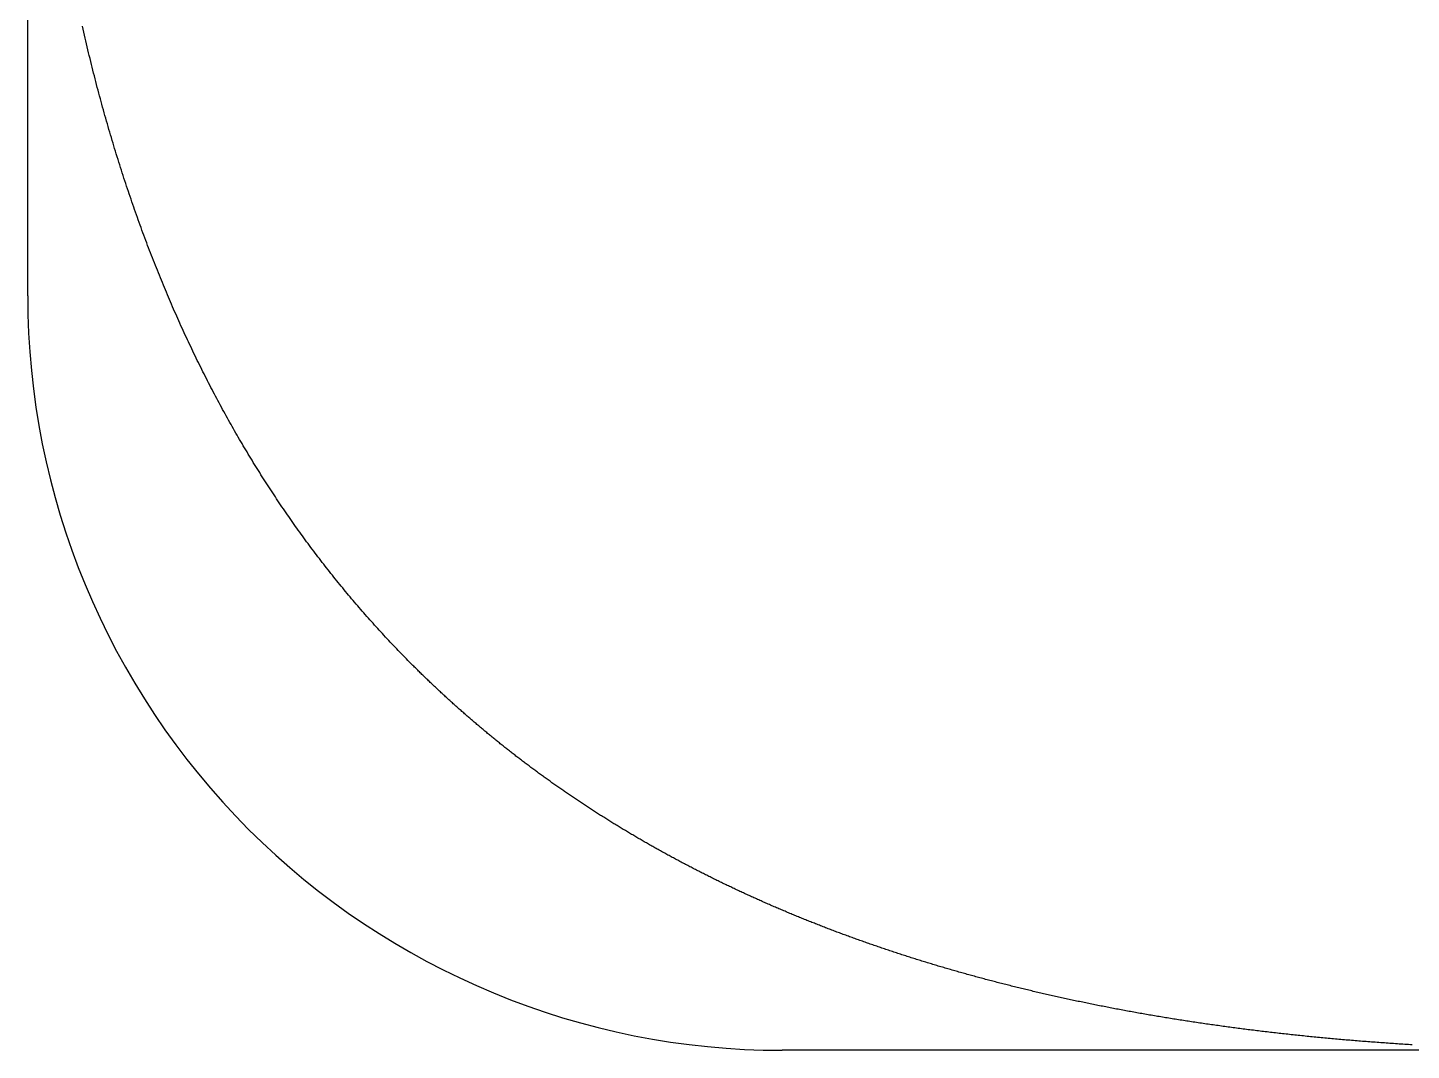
# Model space of a CAD drawing. Extents: x -14 to 315, y -179 to 16.
# Drawn here: x -14.25 to 7.76, y -178.5 to -162.24 of the extents above; entities that cross this region are included whole.
import ezdxf

# ---------------------------------------------------------------- set-up
doc = ezdxf.new("R2010")
doc.units = 0
doc.layers.add('BLACK', color=7, linetype='CONTINUOUS')

msp = doc.modelspace()

# ---------------------------------------------------------------- linework, layer by layer
at = {"layer": 'BLACK', "linetype": 'CONTINUOUS'}
for p, q in [((-14.25, -166.5), (-14.25, -125.5)), ((-13.368459, -162.258708), (-13.379166, -162.211416)), ((-13.357694, -162.3059), (-13.368459, -162.258708)), ((-13.346869, -162.352994), (-13.357694, -162.3059)), ((-13.335984, -162.399988), (-13.346869, -162.352994)), ((-13.325041, -162.446883), (-13.335984, -162.399988)), ((-13.314039, -162.493679), (-13.325041, -162.446883)), ((-13.302977, -162.540378), (-13.314039, -162.493679)), ((-13.291857, -162.586978), (-13.302977, -162.540378)), ((-13.280678, -162.63348), (-13.291857, -162.586978)), ((-13.269441, -162.679884), (-13.280678, -162.63348)), ((-13.258145, -162.726191), (-13.269441, -162.679884)), ((-13.24679, -162.772401), (-13.258145, -162.726191)), ((-13.235377, -162.818514), (-13.24679, -162.772401)), ((-13.223906, -162.864529), (-13.235377, -162.818514)), ((-13.212376, -162.910448), (-13.223906, -162.864529)), ((-13.200788, -162.956271), (-13.212376, -162.910448)), ((-13.189142, -163.001997), (-13.200788, -162.956271)), ((-13.177438, -163.047628), (-13.189142, -163.001997)), ((-13.165677, -163.093163), (-13.177438, -163.047628)), ((-13.153857, -163.138602), (-13.165677, -163.093163)), ((-13.14198, -163.183945), (-13.153857, -163.138602)), ((-13.130045, -163.229194), (-13.14198, -163.183945)), ((-13.118052, -163.274347), (-13.130045, -163.229194)), ((-13.106002, -163.319406), (-13.118052, -163.274347)), ((-13.093895, -163.364371), (-13.106002, -163.319406)), ((-13.08173, -163.409241), (-13.093895, -163.364371)), ((-13.069508, -163.454017), (-13.08173, -163.409241)), ((-13.057229, -163.498699), (-13.069508, -163.454017)), ((-13.044892, -163.543287), (-13.057229, -163.498699)), ((-13.032499, -163.587782), (-13.044892, -163.543287)), ((-13.020049, -163.632184), (-13.032499, -163.587782)), ((-13.007542, -163.676492), (-13.020049, -163.632184)), ((-12.994978, -163.720708), (-13.007542, -163.676492)), ((-12.982357, -163.764831), (-12.994978, -163.720708)), ((-12.969679, -163.808862), (-12.982357, -163.764831)), ((-12.956945, -163.8528), (-12.969679, -163.808862)), ((-12.944155, -163.896646), (-12.956945, -163.8528)), ((-12.931308, -163.940401), (-12.944155, -163.896646)), ((-12.918405, -163.984064), (-12.931308, -163.940401)), ((-12.905445, -164.027635), (-12.918405, -163.984064)), ((-12.892429, -164.071115), (-12.905445, -164.027635)), ((-12.879358, -164.114505), (-12.892429, -164.071115)), ((-12.86623, -164.157803), (-12.879358, -164.114505)), ((-12.853046, -164.201011), (-12.86623, -164.157803)), ((-12.839806, -164.244128), (-12.853046, -164.201011)), ((-12.82651, -164.287155), (-12.839806, -164.244128)), ((-12.813158, -164.330093), (-12.82651, -164.287155)), ((-12.799751, -164.37294), (-12.813158, -164.330093)), ((-12.786288, -164.415698), (-12.799751, -164.37294)), ((-12.772769, -164.458366), (-12.786288, -164.415698)), ((-12.759195, -164.500945), (-12.772769, -164.458366)), ((-12.745565, -164.543435), (-12.759195, -164.500945)), ((-12.73188, -164.585836), (-12.745565, -164.543435)), ((-12.71814, -164.628149), (-12.73188, -164.585836)), ((-12.704344, -164.670373), (-12.71814, -164.628149)), ((-12.690493, -164.712509), (-12.704344, -164.670373)), ((-12.676587, -164.754557), (-12.690493, -164.712509)), ((-12.662625, -164.796517), (-12.676587, -164.754557)), ((-12.648609, -164.838389), (-12.662625, -164.796517)), ((-12.634538, -164.880174), (-12.648609, -164.838389)), ((-12.620412, -164.921872), (-12.634538, -164.880174)), ((-12.606231, -164.963482), (-12.620412, -164.921872)), ((-12.591995, -165.005006), (-12.606231, -164.963482)), ((-12.577704, -165.046443), (-12.591995, -165.005006)), ((-12.563359, -165.087793), (-12.577704, -165.046443)), ((-12.548959, -165.129057), (-12.563359, -165.087793)), ((-12.534505, -165.170235), (-12.548959, -165.129057)), ((-12.519996, -165.211328), (-12.534505, -165.170235)), ((-12.505432, -165.252334), (-12.519996, -165.211328)), ((-12.490814, -165.293255), (-12.505432, -165.252334)), ((-12.476142, -165.33409), (-12.490814, -165.293255)), ((-12.461416, -165.374841), (-12.476142, -165.33409)), ((-12.446635, -165.415506), (-12.461416, -165.374841)), ((-12.4318, -165.456086), (-12.446635, -165.415506)), ((-12.416911, -165.496582), (-12.4318, -165.456086)), ((-12.401968, -165.536994), (-12.416911, -165.496582)), ((-12.38697, -165.577321), (-12.401968, -165.536994)), ((-12.371919, -165.617564), (-12.38697, -165.577321)), ((-12.356814, -165.657724), (-12.371919, -165.617564)), ((-12.341655, -165.697799), (-12.356814, -165.657724)), ((-12.326442, -165.737791), (-12.341655, -165.697799)), ((-12.311175, -165.7777), (-12.326442, -165.737791)), ((-12.295855, -165.817526), (-12.311175, -165.7777)), ((-12.28048, -165.857269), (-12.295855, -165.817526)), ((-12.265053, -165.896929), (-12.28048, -165.857269)), ((-12.249571, -165.936506), (-12.265053, -165.896929)), ((-12.234036, -165.976001), (-12.249571, -165.936506)), ((-12.218448, -166.015414), (-12.234036, -165.976001)), ((-12.202806, -166.054744), (-12.218448, -166.015414)), ((-12.18711, -166.093993), (-12.202806, -166.054744)), ((-12.171361, -166.13316), (-12.18711, -166.093993)), ((-12.155559, -166.172246), (-12.171361, -166.13316)), ((-12.139703, -166.21125), (-12.155559, -166.172246)), ((-12.123795, -166.250173), (-12.139703, -166.21125)), ((-12.107833, -166.289015), (-12.123795, -166.250173)), ((-12.091817, -166.327777), (-12.107833, -166.289015)), ((-12.075749, -166.366458), (-12.091817, -166.327777)), ((-12.059627, -166.405058), (-12.075749, -166.366458)), ((-12.043453, -166.443578), (-12.059627, -166.405058)), ((-12.027225, -166.482018), (-12.043453, -166.443578)), ((-12.010945, -166.520378), (-12.027225, -166.482018)), ((-11.994611, -166.558658), (-12.010945, -166.520378)), ((-11.978225, -166.596859), (-11.994611, -166.558658)), ((-11.961785, -166.63498), (-11.978225, -166.596859)), ((-11.945293, -166.673022), (-11.961785, -166.63498)), ((-11.928748, -166.710985), (-11.945293, -166.673022)), ((-11.91215, -166.748869), (-11.928748, -166.710985)), ((-11.895499, -166.786674), (-11.91215, -166.748869)), ((-11.878796, -166.824401), (-11.895499, -166.786674)), ((-11.86204, -166.86205), (-11.878796, -166.824401)), ((-11.845231, -166.89962), (-11.86204, -166.86205)), ((-11.828369, -166.937112), (-11.845231, -166.89962)), ((-11.811455, -166.974527), (-11.828369, -166.937112)), ((-11.794489, -167.011863), (-11.811455, -166.974527)), ((-11.77747, -167.049122), (-11.794489, -167.011863)), ((-11.760398, -167.086304), (-11.77747, -167.049122)), ((-11.743274, -167.123409), (-11.760398, -167.086304)), ((-11.726097, -167.160436), (-11.743274, -167.123409)), ((-11.708868, -167.197387), (-11.726097, -167.160436)), ((-11.691587, -167.234261), (-11.708868, -167.197387)), ((-11.674253, -167.271058), (-11.691587, -167.234261)), ((-11.656867, -167.307779), (-11.674253, -167.271058)), ((-11.639428, -167.344424), (-11.656867, -167.307779)), ((-11.621937, -167.380993), (-11.639428, -167.344424)), ((-11.604394, -167.417485), (-11.621937, -167.380993)), ((-11.586798, -167.453903), (-11.604394, -167.417485)), ((-11.569151, -167.490244), (-11.586798, -167.453903)), ((-11.551451, -167.52651), (-11.569151, -167.490244)), ((-11.533698, -167.562701), (-11.551451, -167.52651)), ((-11.515894, -167.598817), (-11.533698, -167.562701)), ((-11.498037, -167.634858), (-11.515894, -167.598817)), ((-11.480129, -167.670824), (-11.498037, -167.634858)), ((-11.462168, -167.706716), (-11.480129, -167.670824)), ((-11.444155, -167.742533), (-11.462168, -167.706716)), ((-11.42609, -167.778276), (-11.444155, -167.742533)), ((-11.407972, -167.813945), (-11.42609, -167.778276)), ((-11.389803, -167.84954), (-11.407972, -167.813945)), ((-11.371582, -167.885061), (-11.389803, -167.84954)), ((-11.353308, -167.920508), (-11.371582, -167.885061)), ((-11.334983, -167.955882), (-11.353308, -167.920508)), ((-11.316606, -167.991182), (-11.334983, -167.955882)), ((-11.298176, -168.026409), (-11.316606, -167.991182)), ((-11.279695, -168.061564), (-11.298176, -168.026409)), ((-11.261161, -168.096645), (-11.279695, -168.061564)), ((-11.242576, -168.131653), (-11.261161, -168.096645)), ((-11.223938, -168.16659), (-11.242576, -168.131653)), ((-11.205249, -168.201453), (-11.223938, -168.16659)), ((-11.186508, -168.236244), (-11.205249, -168.201453)), ((-11.167715, -168.270964), (-11.186508, -168.236244)), ((-11.148869, -168.305611), (-11.167715, -168.270964)), ((-11.129972, -168.340186), (-11.148869, -168.305611)), ((-11.111023, -168.37469), (-11.129972, -168.340186)), ((-11.092023, -168.409122), (-11.111023, -168.37469)), ((-11.07297, -168.443483), (-11.092023, -168.409122)), ((-11.053865, -168.477772), (-11.07297, -168.443483)), ((-11.034708, -168.511991), (-11.053865, -168.477772)), ((-11.0155, -168.546138), (-11.034708, -168.511991)), ((-10.996239, -168.580215), (-11.0155, -168.546138)), ((-10.976927, -168.614221), (-10.996239, -168.580215)), ((-10.957563, -168.648157), (-10.976927, -168.614221)), ((-10.938147, -168.682022), (-10.957563, -168.648157)), ((-10.918679, -168.715817), (-10.938147, -168.682022)), ((-10.899159, -168.749542), (-10.918679, -168.715817)), ((-10.879587, -168.783197), (-10.899159, -168.749542)), ((-10.859964, -168.816782), (-10.879587, -168.783197)), ((-10.840288, -168.850298), (-10.859964, -168.816782)), ((-10.820561, -168.883744), (-10.840288, -168.850298)), ((-10.800781, -168.917121), (-10.820561, -168.883744)), ((-10.78095, -168.950428), (-10.800781, -168.917121)), ((-10.761067, -168.983667), (-10.78095, -168.950428)), ((-10.741132, -169.016836), (-10.761067, -168.983667)), ((-10.721145, -169.049937), (-10.741132, -169.016836)), ((-10.701106, -169.082969), (-10.721145, -169.049937)), ((-10.681015, -169.115932), (-10.701106, -169.082969)), ((-10.660872, -169.148827), (-10.681015, -169.115932)), ((-10.640677, -169.181654), (-10.660872, -169.148827)), ((-10.620431, -169.214413), (-10.640677, -169.181654)), ((-10.600132, -169.247104), (-10.620431, -169.214413)), ((-10.579781, -169.279727), (-10.600132, -169.247104)), ((-10.559379, -169.312282), (-10.579781, -169.279727)), ((-10.538924, -169.34477), (-10.559379, -169.312282)), ((-10.518417, -169.37719), (-10.538924, -169.34477)), ((-10.497859, -169.409543), (-10.518417, -169.37719)), ((-10.477248, -169.441829), (-10.497859, -169.409543)), ((-10.456585, -169.474047), (-10.477248, -169.441829)), ((-10.43587, -169.506199), (-10.456585, -169.474047)), ((-10.415103, -169.538284), (-10.43587, -169.506199)), ((-10.394284, -169.570302), (-10.415103, -169.538284)), ((-10.373413, -169.602254), (-10.394284, -169.570302)), ((-10.35249, -169.63414), (-10.373413, -169.602254)), ((-10.331514, -169.665959), (-10.35249, -169.63414)), ((-10.310487, -169.697712), (-10.331514, -169.665959)), ((-10.289407, -169.729399), (-10.310487, -169.697712)), ((-10.268275, -169.76102), (-10.289407, -169.729399)), ((-10.247091, -169.792576), (-10.268275, -169.76102)), ((-10.225854, -169.824066), (-10.247091, -169.792576)), ((-10.204565, -169.85549), (-10.225854, -169.824066)), ((-10.183224, -169.886849), (-10.204565, -169.85549)), ((-10.161831, -169.918143), (-10.183224, -169.886849)), ((-10.140385, -169.949371), (-10.161831, -169.918143)), ((-10.118887, -169.980535), (-10.140385, -169.949371)), ((-10.097337, -170.011634), (-10.118887, -169.980535)), ((-10.075734, -170.042668), (-10.097337, -170.011634)), ((-10.054079, -170.073637), (-10.075734, -170.042668)), ((-10.032371, -170.104542), (-10.054079, -170.073637)), ((-10.010611, -170.135382), (-10.032371, -170.104542)), ((-9.988798, -170.166158), (-10.010611, -170.135382)), ((-9.966932, -170.19687), (-9.988798, -170.166158)), ((-9.945015, -170.227518), (-9.966932, -170.19687)), ((-9.923044, -170.258103), (-9.945015, -170.227518)), ((-9.901021, -170.288623), (-9.923044, -170.258103)), ((-9.878945, -170.31908), (-9.901021, -170.288623)), ((-9.856817, -170.349473), (-9.878945, -170.31908)), ((-9.834636, -170.379802), (-9.856817, -170.349473)), ((-9.812402, -170.410069), (-9.834636, -170.379802)), ((-9.790115, -170.440272), (-9.812402, -170.410069)), ((-9.767775, -170.470412), (-9.790115, -170.440272)), ((-9.745383, -170.500489), (-9.767775, -170.470412)), ((-9.722938, -170.530503), (-9.745383, -170.500489)), ((-9.700439, -170.560454), (-9.722938, -170.530503)), ((-9.677888, -170.590343), (-9.700439, -170.560454)), ((-9.655284, -170.620169), (-9.677888, -170.590343)), ((-9.632627, -170.649933), (-9.655284, -170.620169)), ((-9.609916, -170.679635), (-9.632627, -170.649933)), ((-9.587153, -170.709274), (-9.609916, -170.679635)), ((-9.564336, -170.738852), (-9.587153, -170.709274)), ((-9.541467, -170.768367), (-9.564336, -170.738852)), ((-9.518544, -170.79782), (-9.541467, -170.768367)), ((-9.495567, -170.827212), (-9.518544, -170.79782)), ((-9.472538, -170.856542), (-9.495567, -170.827212)), ((-9.449455, -170.88581), (-9.472538, -170.856542)), ((-9.426319, -170.915018), (-9.449455, -170.88581)), ((-9.403129, -170.944163), (-9.426319, -170.915018)), ((-9.379885, -170.973248), (-9.403129, -170.944163)), ((-9.356589, -171.002271), (-9.379885, -170.973248)), ((-9.333238, -171.031234), (-9.356589, -171.002271)), ((-9.309834, -171.060135), (-9.333238, -171.031234)), ((-9.286377, -171.088976), (-9.309834, -171.060135)), ((-9.262865, -171.117756), (-9.286377, -171.088976)), ((-9.2393, -171.146475), (-9.262865, -171.117756)), ((-9.215681, -171.175134), (-9.2393, -171.146475)), ((-9.192008, -171.203732), (-9.215681, -171.175134)), ((-9.168281, -171.232271), (-9.192008, -171.203732)), ((-9.144501, -171.260748), (-9.168281, -171.232271)), ((-9.120666, -171.289166), (-9.144501, -171.260748)), ((-9.096777, -171.317524), (-9.120666, -171.289166)), ((-9.072834, -171.345822), (-9.096777, -171.317524)), ((-9.048837, -171.37406), (-9.072834, -171.345822)), ((-9.024786, -171.402239), (-9.048837, -171.37406)), ((-9.00068, -171.430358), (-9.024786, -171.402239)), ((-8.976521, -171.458417), (-9.00068, -171.430358)), ((-8.952306, -171.486417), (-8.976521, -171.458417)), ((-8.928038, -171.514357), (-8.952306, -171.486417)), ((-8.903714, -171.542239), (-8.928038, -171.514357)), ((-8.879337, -171.570061), (-8.903714, -171.542239)), ((-8.854904, -171.597824), (-8.879337, -171.570061)), ((-8.830417, -171.625528), (-8.854904, -171.597824)), ((-8.805876, -171.653174), (-8.830417, -171.625528)), ((-8.781279, -171.68076), (-8.805876, -171.653174)), ((-8.756628, -171.708288), (-8.781279, -171.68076)), ((-8.731921, -171.735757), (-8.756628, -171.708288)), ((-8.70716, -171.763168), (-8.731921, -171.735757)), ((-8.682344, -171.790521), (-8.70716, -171.763168)), ((-8.657472, -171.817815), (-8.682344, -171.790521)), ((-8.632546, -171.845051), (-8.657472, -171.817815)), ((-8.607564, -171.872228), (-8.632546, -171.845051)), ((-8.582527, -171.899348), (-8.607564, -171.872228)), ((-8.557435, -171.92641), (-8.582527, -171.899348)), ((-8.532287, -171.953413), (-8.557435, -171.92641)), ((-8.507084, -171.980359), (-8.532287, -171.953413)), ((-8.481825, -172.007248), (-8.507084, -171.980359)), ((-8.45651, -172.034078), (-8.481825, -172.007248)), ((-8.43114, -172.060851), (-8.45651, -172.034078)), ((-8.405715, -172.087567), (-8.43114, -172.060851)), ((-8.380233, -172.114225), (-8.405715, -172.087567)), ((-8.354695, -172.140826), (-8.380233, -172.114225)), ((-8.329102, -172.16737), (-8.354695, -172.140826)), ((-8.303452, -172.193856), (-8.329102, -172.16737)), ((-8.277747, -172.220286), (-8.303452, -172.193856)), ((-8.251985, -172.246658), (-8.277747, -172.220286)), ((-8.226167, -172.272974), (-8.251985, -172.246658)), ((-8.200293, -172.299232), (-8.226167, -172.272974)), ((-8.174362, -172.325434), (-8.200293, -172.299232)), ((-8.148375, -172.35158), (-8.174362, -172.325434)), ((-8.122331, -172.377668), (-8.148375, -172.35158)), ((-8.109288, -172.390691), (-8.122331, -172.377668)), ((-8.096231, -172.4037), (-8.109288, -172.390691)), ((-8.083159, -172.416695), (-8.096231, -172.4037)), ((-8.070074, -172.429676), (-8.083159, -172.416695)), ((-8.056974, -172.442643), (-8.070074, -172.429676)), ((-8.04386, -172.455595), (-8.056974, -172.442643)), ((-8.030732, -172.468534), (-8.04386, -172.455595)), ((-8.017589, -172.481459), (-8.030732, -172.468534)), ((-8.004433, -172.494369), (-8.017589, -172.481459)), ((-7.991262, -172.507265), (-8.004433, -172.494369)), ((-7.978077, -172.520148), (-7.991262, -172.507265)), ((-7.964877, -172.533016), (-7.978077, -172.520148)), ((-7.951664, -172.54587), (-7.964877, -172.533016)), ((-7.938436, -172.558711), (-7.951664, -172.54587)), ((-7.925194, -172.571537), (-7.938436, -172.558711)), ((-7.911937, -172.584349), (-7.925194, -172.571537)), ((-7.898666, -172.597147), (-7.911937, -172.584349)), ((-7.885381, -172.609932), (-7.898666, -172.597147)), ((-7.872082, -172.622702), (-7.885381, -172.609932)), ((-7.858768, -172.635458), (-7.872082, -172.622702)), ((-7.84544, -172.648201), (-7.858768, -172.635458)), ((-7.832097, -172.660929), (-7.84544, -172.648201)), ((-7.81874, -172.673644), (-7.832097, -172.660929)), ((-7.805369, -172.686344), (-7.81874, -172.673644)), ((-7.791983, -172.699031), (-7.805369, -172.686344)), ((-7.778583, -172.711704), (-7.791983, -172.699031)), ((-7.765169, -172.724363), (-7.778583, -172.711704)), ((-7.75174, -172.737008), (-7.765169, -172.724363)), ((-7.738296, -172.749639), (-7.75174, -172.737008)), ((-7.724839, -172.762256), (-7.738296, -172.749639)), ((-7.711366, -172.77486), (-7.724839, -172.762256)), ((-7.69788, -172.787449), (-7.711366, -172.77486)), ((-7.684378, -172.800025), (-7.69788, -172.787449)), ((-7.670863, -172.812587), (-7.684378, -172.800025)), ((-7.657333, -172.825135), (-7.670863, -172.812587)), ((-7.643788, -172.837669), (-7.657333, -172.825135)), ((-7.630229, -172.850189), (-7.643788, -172.837669)), ((-7.616655, -172.862696), (-7.630229, -172.850189)), ((-7.603067, -172.875189), (-7.616655, -172.862696)), ((-7.589464, -172.887667), (-7.603067, -172.875189)), ((-7.575847, -172.900133), (-7.589464, -172.887667)), ((-7.562215, -172.912584), (-7.575847, -172.900133)), ((-7.548568, -172.925022), (-7.562215, -172.912584)), ((-7.534907, -172.937445), (-7.548568, -172.925022)), ((-7.521232, -172.949856), (-7.534907, -172.937445)), ((-7.507541, -172.962252), (-7.521232, -172.949856)), ((-7.493836, -172.974635), (-7.507541, -172.962252)), ((-7.480117, -172.987003), (-7.493836, -172.974635)), ((-7.466382, -172.999359), (-7.480117, -172.987003)), ((-7.452634, -173.0117), (-7.466382, -172.999359)), ((-7.43887, -173.024028), (-7.452634, -173.0117)), ((-7.425092, -173.036342), (-7.43887, -173.024028)), ((-7.411299, -173.048642), (-7.425092, -173.036342)), ((-7.397491, -173.060929), (-7.411299, -173.048642)), ((-7.383669, -173.073202), (-7.397491, -173.060929)), ((-7.369832, -173.085461), (-7.383669, -173.073202)), ((-7.35598, -173.097707), (-7.369832, -173.085461)), ((-7.342114, -173.109939), (-7.35598, -173.097707)), ((-7.328232, -173.122157), (-7.342114, -173.109939)), ((-7.314336, -173.134362), (-7.328232, -173.122157)), ((-7.300425, -173.146553), (-7.314336, -173.134362)), ((-7.286499, -173.15873), (-7.300425, -173.146553)), ((-7.272559, -173.170894), (-7.286499, -173.15873)), ((-7.258604, -173.183044), (-7.272559, -173.170894)), ((-7.244633, -173.195181), (-7.258604, -173.183044)), ((-7.230648, -173.207304), (-7.244633, -173.195181)), ((-7.216648, -173.219413), (-7.230648, -173.207304)), ((-7.202634, -173.231509), (-7.216648, -173.219413)), ((-7.188604, -173.243591), (-7.202634, -173.231509)), ((-7.17456, -173.25566), (-7.188604, -173.243591)), ((-7.1605, -173.267715), (-7.17456, -173.25566)), ((-7.146426, -173.279756), (-7.1605, -173.267715)), ((-7.132336, -173.291784), (-7.146426, -173.279756)), ((-7.118232, -173.303799), (-7.132336, -173.291784)), ((-7.104113, -173.3158), (-7.118232, -173.303799)), ((-7.089979, -173.327787), (-7.104113, -173.3158)), ((-7.07583, -173.339761), (-7.089979, -173.327787)), ((-7.061666, -173.351721), (-7.07583, -173.339761)), ((-7.047487, -173.363668), (-7.061666, -173.351721)), ((-7.033293, -173.375601), (-7.047487, -173.363668)), ((-7.019083, -173.387521), (-7.033293, -173.375601)), ((-7.004859, -173.399427), (-7.019083, -173.387521)), ((-6.99062, -173.41132), (-7.004859, -173.399427)), ((-6.976366, -173.423199), (-6.99062, -173.41132)), ((-6.962096, -173.435065), (-6.976366, -173.423199)), ((-6.947812, -173.446917), (-6.962096, -173.435065)), ((-6.933512, -173.458757), (-6.947812, -173.446917)), ((-6.919198, -173.470582), (-6.933512, -173.458757)), ((-6.904868, -173.482394), (-6.919198, -173.470582)), ((-6.890523, -173.494192), (-6.904868, -173.482394)), ((-6.876163, -173.505978), (-6.890523, -173.494192)), ((-6.861788, -173.517749), (-6.876163, -173.505978)), ((-6.847397, -173.529508), (-6.861788, -173.517749)), ((-6.832992, -173.541252), (-6.847397, -173.529508)), ((-6.81857, -173.552984), (-6.832992, -173.541252)), ((-6.804135, -173.564702), (-6.81857, -173.552984)), ((-6.789683, -173.576407), (-6.804135, -173.564702)), ((-6.775217, -173.588097), (-6.789683, -173.576407)), ((-6.760735, -173.599776), (-6.775217, -173.588097)), ((-6.746238, -173.61144), (-6.760735, -173.599776)), ((-6.731726, -173.623091), (-6.746238, -173.61144)), ((-6.717198, -173.634728), (-6.731726, -173.623091)), ((-6.702655, -173.646353), (-6.717198, -173.634728)), ((-6.688097, -173.657964), (-6.702655, -173.646353)), ((-6.673523, -173.669562), (-6.688097, -173.657964)), ((-6.658935, -173.681145), (-6.673523, -173.669562)), ((-6.64433, -173.692717), (-6.658935, -173.681145)), ((-6.629711, -173.704274), (-6.64433, -173.692717)), ((-6.615075, -173.715819), (-6.629711, -173.704274)), ((-6.600425, -173.727349), (-6.615075, -173.715819)), ((-6.585759, -173.738867), (-6.600425, -173.727349)), ((-6.571078, -173.750371), (-6.585759, -173.738867)), ((-6.556381, -173.761862), (-6.571078, -173.750371)), ((-6.541669, -173.773339), (-6.556381, -173.761862)), ((-6.526941, -173.784804), (-6.541669, -173.773339)), ((-6.512198, -173.796255), (-6.526941, -173.784804)), ((-6.497439, -173.807693), (-6.512198, -173.796255)), ((-6.482666, -173.819117), (-6.497439, -173.807693)), ((-6.467875, -173.830528), (-6.482666, -173.819117)), ((-6.453071, -173.841926), (-6.467875, -173.830528)), ((-6.43825, -173.853311), (-6.453071, -173.841926)), ((-6.423414, -173.864682), (-6.43825, -173.853311)), ((-6.408561, -173.87604), (-6.423414, -173.864682)), ((-6.393694, -173.887384), (-6.408561, -173.87604)), ((-6.378811, -173.898716), (-6.393694, -173.887384)), ((-6.363913, -173.910034), (-6.378811, -173.898716)), ((-6.348998, -173.92134), (-6.363913, -173.910034)), ((-6.334068, -173.932631), (-6.348998, -173.92134)), ((-6.319122, -173.94391), (-6.334068, -173.932631)), ((-6.304161, -173.955175), (-6.319122, -173.94391)), ((-6.289184, -173.966427), (-6.304161, -173.955175)), ((-6.274192, -173.977666), (-6.289184, -173.966427)), ((-6.259183, -173.988892), (-6.274192, -173.977666)), ((-6.244159, -174.000104), (-6.259183, -173.988892)), ((-6.229118, -174.011303), (-6.244159, -174.000104)), ((-6.214063, -174.022489), (-6.229118, -174.011303)), ((-6.198991, -174.033662), (-6.214063, -174.022489)), ((-6.183905, -174.044821), (-6.198991, -174.033662)), ((-6.168801, -174.055968), (-6.183905, -174.044821)), ((-6.153683, -174.067101), (-6.168801, -174.055968)), ((-6.138548, -174.078221), (-6.153683, -174.067101)), ((-6.123398, -174.089328), (-6.138548, -174.078221)), ((-6.108231, -174.100422), (-6.123398, -174.089328)), ((-6.093049, -174.111502), (-6.108231, -174.100422)), ((-6.07785, -174.12257), (-6.093049, -174.111502)), ((-6.062637, -174.133623), (-6.07785, -174.12257)), ((-6.047406, -174.144665), (-6.062637, -174.133623)), ((-6.032161, -174.155692), (-6.047406, -174.144665)), ((-6.016898, -174.166707), (-6.032161, -174.155692)), ((-6.001621, -174.177708), (-6.016898, -174.166707)), ((-5.986327, -174.188697), (-6.001621, -174.177708)), ((-5.971018, -174.199672), (-5.986327, -174.188697)), ((-5.955691, -174.210635), (-5.971018, -174.199672)), ((-5.94035, -174.221583), (-5.955691, -174.210635)), ((-5.924991, -174.232519), (-5.94035, -174.221583)), ((-5.909618, -174.243441), (-5.924991, -174.232519)), ((-5.894227, -174.254352), (-5.909618, -174.243441)), ((-5.878822, -174.265247), (-5.894227, -174.254352)), ((-5.863399, -174.276131), (-5.878822, -174.265247)), ((-5.847961, -174.287001), (-5.863399, -174.276131)), ((-5.832506, -174.297859), (-5.847961, -174.287001)), ((-5.817036, -174.308702), (-5.832506, -174.297859)), ((-5.801549, -174.319533), (-5.817036, -174.308702)), ((-5.786047, -174.330351), (-5.801549, -174.319533)), ((-5.770527, -174.341156), (-5.786047, -174.330351)), ((-5.754992, -174.351947), (-5.770527, -174.341156)), ((-5.73944, -174.362726), (-5.754992, -174.351947)), ((-5.723873, -174.373491), (-5.73944, -174.362726)), ((-5.708288, -174.384244), (-5.723873, -174.373491)), ((-5.692689, -174.394982), (-5.708288, -174.384244)), ((-5.677071, -174.405709), (-5.692689, -174.394982)), ((-5.661439, -174.416422), (-5.677071, -174.405709)), ((-5.645789, -174.427122), (-5.661439, -174.416422)), ((-5.630125, -174.437808), (-5.645789, -174.427122)), ((-5.614442, -174.448483), (-5.630125, -174.437808)), ((-5.598745, -174.459143), (-5.614442, -174.448483)), ((-5.583029, -174.469791), (-5.598745, -174.459143)), ((-5.567299, -174.480425), (-5.583029, -174.469791)), ((-5.551551, -174.491048), (-5.567299, -174.480425)), ((-5.535788, -174.501656), (-5.551551, -174.491048)), ((-5.520007, -174.512252), (-5.535788, -174.501656)), ((-5.504211, -174.522833), (-5.520007, -174.512252)), ((-5.488397, -174.533403), (-5.504211, -174.522833)), ((-5.472568, -174.543959), (-5.488397, -174.533403)), ((-5.456721, -174.554503), (-5.472568, -174.543959)), ((-5.440859, -174.565033), (-5.456721, -174.554503)), ((-5.424979, -174.575551), (-5.440859, -174.565033)), ((-5.409084, -174.586054), (-5.424979, -174.575551)), ((-5.393171, -174.596546), (-5.409084, -174.586054)), ((-5.377243, -174.607023), (-5.393171, -174.596546)), ((-5.361297, -174.617489), (-5.377243, -174.607023)), ((-5.345336, -174.62794), (-5.361297, -174.617489)), ((-5.329356, -174.63838), (-5.345336, -174.62794)), ((-5.313361, -174.648805), (-5.329356, -174.63838)), ((-5.297348, -174.659219), (-5.313361, -174.648805)), ((-5.281321, -174.669618), (-5.297348, -174.659219)), ((-5.265274, -174.680006), (-5.281321, -174.669618)), ((-5.249213, -174.690379), (-5.265274, -174.680006)), ((-5.233133, -174.700741), (-5.249213, -174.690379)), ((-5.217039, -174.711088), (-5.233133, -174.700741)), ((-5.200925, -174.721424), (-5.217039, -174.711088)), ((-5.184797, -174.731745), (-5.200925, -174.721424)), ((-5.16865, -174.742054), (-5.184797, -174.731745)), ((-5.152488, -174.75235), (-5.16865, -174.742054)), ((-5.136308, -174.762633), (-5.152488, -174.75235)), ((-5.120112, -174.772902), (-5.136308, -174.762633)), ((-5.103898, -174.78316), (-5.120112, -174.772902)), ((-5.087669, -174.793403), (-5.103898, -174.78316)), ((-5.071421, -174.803634), (-5.087669, -174.793403)), ((-5.055158, -174.813852), (-5.071421, -174.803634)), ((-5.038876, -174.824057), (-5.055158, -174.813852)), ((-5.022579, -174.834248), (-5.038876, -174.824057)), ((-5.006263, -174.844428), (-5.022579, -174.834248)), ((-4.989932, -174.854593), (-5.006263, -174.844428)), ((-4.973582, -174.864747), (-4.989932, -174.854593)), ((-4.957218, -174.874886), (-4.973582, -174.864747)), ((-4.940834, -174.885014), (-4.957218, -174.874886)), ((-4.924435, -174.895127), (-4.940834, -174.885014)), ((-4.908017, -174.905228), (-4.924435, -174.895127)), ((-4.891584, -174.915316), (-4.908017, -174.905228)), ((-4.875131, -174.925391), (-4.891584, -174.915316)), ((-4.858664, -174.935453), (-4.875131, -174.925391)), ((-4.842178, -174.945502), (-4.858664, -174.935453)), ((-4.825676, -174.955538), (-4.842178, -174.945502)), ((-4.809156, -174.965562), (-4.825676, -174.955538)), ((-4.79262, -174.975571), (-4.809156, -174.965562)), ((-4.776064, -174.985569), (-4.79262, -174.975571)), ((-4.759494, -174.995552), (-4.776064, -174.985569)), ((-4.742905, -175.005524), (-4.759494, -174.995552)), ((-4.7263, -175.015482), (-4.742905, -175.005524)), ((-4.709676, -175.025427), (-4.7263, -175.015482)), ((-4.693037, -175.035359), (-4.709676, -175.025427)), ((-4.676378, -175.045279), (-4.693037, -175.035359)), ((-4.659704, -175.055185), (-4.676378, -175.045279)), ((-4.64301, -175.065079), (-4.659704, -175.055185)), ((-4.626302, -175.074958), (-4.64301, -175.065079)), ((-4.609573, -175.084826), (-4.626302, -175.074958)), ((-4.59283, -175.09468), (-4.609573, -175.084826)), ((-4.576067, -175.104522), (-4.59283, -175.09468)), ((-4.559289, -175.11435), (-4.576067, -175.104522)), ((-4.542491, -175.124166), (-4.559289, -175.11435)), ((-4.525678, -175.133968), (-4.542491, -175.124166)), ((-4.508845, -175.143758), (-4.525678, -175.133968)), ((-4.491997, -175.153534), (-4.508845, -175.143758)), ((-4.475129, -175.163298), (-4.491997, -175.153534)), ((-4.458246, -175.173048), (-4.475129, -175.163298)), ((-4.441343, -175.182787), (-4.458246, -175.173048)), ((-4.424425, -175.192511), (-4.441343, -175.182787)), ((-4.407486, -175.202223), (-4.424425, -175.192511)), ((-4.390533, -175.211921), (-4.407486, -175.202223)), ((-4.37356, -175.221608), (-4.390533, -175.211921)), ((-4.356571, -175.23128), (-4.37356, -175.221608)), ((-4.339562, -175.24094), (-4.356571, -175.23128)), ((-4.322538, -175.250586), (-4.339562, -175.24094)), ((-4.305494, -175.260221), (-4.322538, -175.250586)), ((-4.288435, -175.269841), (-4.305494, -175.260221)), ((-4.271355, -175.27945), (-4.288435, -175.269841)), ((-4.25426, -175.289044), (-4.271355, -175.27945)), ((-4.237145, -175.298627), (-4.25426, -175.289044)), ((-4.220014, -175.308195), (-4.237145, -175.298627)), ((-4.202864, -175.317752), (-4.220014, -175.308195)), ((-4.185698, -175.327295), (-4.202864, -175.317752)), ((-4.168511, -175.336825), (-4.185698, -175.327295)), ((-4.151309, -175.346342), (-4.168511, -175.336825)), ((-4.134087, -175.355847), (-4.151309, -175.346342)), ((-4.11685, -175.365337), (-4.134087, -175.355847)), ((-4.099591, -175.374816), (-4.11685, -175.365337)), ((-4.082318, -175.384281), (-4.099591, -175.374816)), ((-4.065024, -175.393734), (-4.082318, -175.384281)), ((-4.047715, -175.403172), (-4.065024, -175.393734)), ((-4.030385, -175.412599), (-4.047715, -175.403172)), ((-4.013039, -175.422012), (-4.030385, -175.412599)), ((-3.995673, -175.431413), (-4.013039, -175.422012)), ((-3.978292, -175.4408), (-3.995673, -175.431413)), ((-3.96089, -175.450175), (-3.978292, -175.4408)), ((-3.943472, -175.459536), (-3.96089, -175.450175)), ((-3.926034, -175.468885), (-3.943472, -175.459536)), ((-3.90858, -175.478219), (-3.926034, -175.468885)), ((-3.891105, -175.487543), (-3.90858, -175.478219)), ((-3.873615, -175.496851), (-3.891105, -175.487543)), ((-3.856104, -175.506149), (-3.873615, -175.496851)), ((-3.838578, -175.515431), (-3.856104, -175.506149)), ((-3.82103, -175.524703), (-3.838578, -175.515431)), ((-3.803467, -175.533959), (-3.82103, -175.524703)), ((-3.785883, -175.543204), (-3.803467, -175.533959)), ((-3.768284, -175.552435), (-3.785883, -175.543204)), ((-3.750663, -175.561654), (-3.768284, -175.552435)), ((-3.733027, -175.570859), (-3.750663, -175.561654)), ((-3.71537, -175.580052), (-3.733027, -175.570859)), ((-3.697697, -175.589231), (-3.71537, -175.580052)), ((-3.680003, -175.598398), (-3.697697, -175.589231)), ((-3.662293, -175.607551), (-3.680003, -175.598398)), ((-3.644562, -175.616692), (-3.662293, -175.607551)), ((-3.626816, -175.625819), (-3.644562, -175.616692)), ((-3.609048, -175.634934), (-3.626816, -175.625819)), ((-3.591265, -175.644035), (-3.609048, -175.634934)), ((-3.57346, -175.653124), (-3.591265, -175.644035)), ((-3.55564, -175.662199), (-3.57346, -175.653124)), ((-3.537798, -175.671262), (-3.55564, -175.662199)), ((-3.519941, -175.68031), (-3.537798, -175.671262)), ((-3.502062, -175.689348), (-3.519941, -175.68031)), ((-3.484167, -175.69837), (-3.502062, -175.689348)), ((-3.466251, -175.707381), (-3.484167, -175.69837)), ((-3.44832, -175.716378), (-3.466251, -175.707381)), ((-3.430366, -175.725363), (-3.44832, -175.716378)), ((-3.412397, -175.734333), (-3.430366, -175.725363)), ((-3.394406, -175.743292), (-3.412397, -175.734333)), ((-3.3764, -175.752236), (-3.394406, -175.743292)), ((-3.358371, -175.761169), (-3.3764, -175.752236)), ((-3.340327, -175.770087), (-3.358371, -175.761169)), ((-3.322261, -175.778994), (-3.340327, -175.770087)), ((-3.30418, -175.787886), (-3.322261, -175.778994)), ((-3.286077, -175.796767), (-3.30418, -175.787886)), ((-3.267958, -175.805633), (-3.286077, -175.796767)), ((-3.249816, -175.814487), (-3.267958, -175.805633)), ((-3.23166, -175.823327), (-3.249816, -175.814487)), ((-3.213481, -175.832156), (-3.23166, -175.823327)), ((-3.195286, -175.84097), (-3.213481, -175.832156)), ((-3.177069, -175.849772), (-3.195286, -175.84097)), ((-3.158837, -175.85856), (-3.177069, -175.849772)), ((-3.140582, -175.867336), (-3.158837, -175.85856)), ((-3.122312, -175.876097), (-3.140582, -175.867336)), ((-3.104019, -175.884847), (-3.122312, -175.876097)), ((-3.08571, -175.893583), (-3.104019, -175.884847)), ((-3.067379, -175.902307), (-3.08571, -175.893583)), ((-3.049033, -175.911016), (-3.067379, -175.902307)), ((-3.030664, -175.919713), (-3.049033, -175.911016)), ((-3.012279, -175.928396), (-3.030664, -175.919713)), ((-2.993872, -175.937068), (-3.012279, -175.928396)), ((-2.975449, -175.945725), (-2.993872, -175.937068)), ((-2.957003, -175.95437), (-2.975449, -175.945725)), ((-2.938541, -175.963001), (-2.957003, -175.95437)), ((-2.920057, -175.97162), (-2.938541, -175.963001)), ((-2.901557, -175.980224), (-2.920057, -175.97162)), ((-2.883035, -175.988817), (-2.901557, -175.980224)), ((-2.864496, -175.997395), (-2.883035, -175.988817)), ((-2.845935, -176.005962), (-2.864496, -175.997395)), ((-2.827358, -176.014514), (-2.845935, -176.005962)), ((-2.808758, -176.023054), (-2.827358, -176.014514)), ((-2.790143, -176.03158), (-2.808758, -176.023054)), ((-2.771504, -176.040094), (-2.790143, -176.03158)), ((-2.752849, -176.048593), (-2.771504, -176.040094)), ((-2.734172, -176.057081), (-2.752849, -176.048593)), ((-2.715478, -176.065554), (-2.734172, -176.057081)), ((-2.696762, -176.074016), (-2.715478, -176.065554)), ((-2.67803, -176.082462), (-2.696762, -176.074016)), ((-2.659274, -176.090898), (-2.67803, -176.082462)), ((-2.640503, -176.099318), (-2.659274, -176.090898)), ((-2.621708, -176.107727), (-2.640503, -176.099318)), ((-2.602898, -176.116121), (-2.621708, -176.107727)), ((-2.584064, -176.124504), (-2.602898, -176.116121)), ((-2.565214, -176.132871), (-2.584064, -176.124504)), ((-2.546341, -176.141228), (-2.565214, -176.132871)), ((-2.527452, -176.149569), (-2.546341, -176.141228)), ((-2.50854, -176.157899), (-2.527452, -176.149569)), ((-2.489612, -176.166214), (-2.50854, -176.157899)), ((-2.47066, -176.174517), (-2.489612, -176.166214)), ((-2.451692, -176.182806), (-2.47066, -176.174517)), ((-2.4327, -176.191083), (-2.451692, -176.182806)), ((-2.413693, -176.199345), (-2.4327, -176.191083)), ((-2.394662, -176.207596), (-2.413693, -176.199345)), ((-2.375615, -176.215832), (-2.394662, -176.207596)), ((-2.356544, -176.224056), (-2.375615, -176.215832)), ((-2.337458, -176.232265), (-2.356544, -176.224056)), ((-2.318347, -176.240463), (-2.337458, -176.232265)), ((-2.299221, -176.248646), (-2.318347, -176.240463)), ((-2.28007, -176.256817), (-2.299221, -176.248646)), ((-2.260904, -176.264973), (-2.28007, -176.256817)), ((-2.241714, -176.273118), (-2.260904, -176.264973)), ((-2.222507, -176.281248), (-2.241714, -176.273118)), ((-2.203277, -176.289367), (-2.222507, -176.281248)), ((-2.184031, -176.29747), (-2.203277, -176.289367)), ((-2.16476, -176.305562), (-2.184031, -176.29747)), ((-2.145474, -176.313638), (-2.16476, -176.305562)), ((-2.126163, -176.321704), (-2.145474, -176.313638)), ((-2.106836, -176.329754), (-2.126163, -176.321704)), ((-2.087485, -176.337793), (-2.106836, -176.329754)), ((-2.068118, -176.345816), (-2.087485, -176.337793)), ((-2.048726, -176.353828), (-2.068118, -176.345816)), ((-2.029319, -176.361825), (-2.048726, -176.353828)), ((-2.009887, -176.369811), (-2.029319, -176.361825)), ((-1.990439, -176.377781), (-2.009887, -176.369811)), ((-1.970966, -176.38574), (-1.990439, -176.377781)), ((-1.951478, -176.393684), (-1.970966, -176.38574)), ((-1.931964, -176.401616), (-1.951478, -176.393684)), ((-1.912435, -176.409533), (-1.931964, -176.401616)), ((-1.892881, -176.417439), (-1.912435, -176.409533)), ((-1.873311, -176.42533), (-1.892881, -176.417439)), ((-1.853716, -176.433208), (-1.873311, -176.42533)), ((-1.834106, -176.441072), (-1.853716, -176.433208)), ((-1.81447, -176.448924), (-1.834106, -176.441072)), ((-1.794818, -176.456761), (-1.81447, -176.448924)), ((-1.775141, -176.464587), (-1.794818, -176.456761)), ((-1.755448, -176.472397), (-1.775141, -176.464587)), ((-1.73573, -176.480196), (-1.755448, -176.472397)), ((-1.715996, -176.487979), (-1.73573, -176.480196)), ((-1.696237, -176.495751), (-1.715996, -176.487979)), ((-1.676462, -176.503508), (-1.696237, -176.495751)), ((-1.656662, -176.511253), (-1.676462, -176.503508)), ((-1.636845, -176.518983), (-1.656662, -176.511253)), ((-1.617003, -176.526702), (-1.636845, -176.518983)), ((-1.597145, -176.534405), (-1.617003, -176.526702)), ((-1.577262, -176.542096), (-1.597145, -176.534405)), ((-1.557363, -176.549772), (-1.577262, -176.542096)), ((-1.537438, -176.557437), (-1.557363, -176.549772)), ((-1.517497, -176.565087), (-1.537438, -176.557437)), ((-1.49753, -176.572724), (-1.517497, -176.565087)), ((-1.477548, -176.580347), (-1.49753, -176.572724)), ((-1.457539, -176.587958), (-1.477548, -176.580347)), ((-1.437515, -176.595553), (-1.457539, -176.587958)), ((-1.417465, -176.603137), (-1.437515, -176.595553)), ((-1.397398, -176.610706), (-1.417465, -176.603137)), ((-1.377306, -176.618263), (-1.397398, -176.610706)), ((-1.357198, -176.625804), (-1.377306, -176.618263)), ((-1.337064, -176.633334), (-1.357198, -176.625804)), ((-1.316914, -176.640849), (-1.337064, -176.633334)), ((-1.296738, -176.648352), (-1.316914, -176.640849)), ((-1.276545, -176.655839), (-1.296738, -176.648352)), ((-1.256327, -176.663315), (-1.276545, -176.655839)), ((-1.236092, -176.670776), (-1.256327, -176.663315)), ((-1.215831, -176.678225), (-1.236092, -176.670776)), ((-1.195554, -176.685658), (-1.215831, -176.678225)), ((-1.175251, -176.69308), (-1.195554, -176.685658)), ((-1.154932, -176.700486), (-1.175251, -176.69308)), ((-1.134586, -176.707881), (-1.154932, -176.700486)), ((-1.114224, -176.71526), (-1.134586, -176.707881)), ((-1.093836, -176.722628), (-1.114224, -176.71526)), ((-1.073432, -176.72998), (-1.093836, -176.722628)), ((-1.053001, -176.73732), (-1.073432, -176.72998)), ((-1.032553, -176.744645), (-1.053001, -176.73732)), ((-1.01208, -176.751958), (-1.032553, -176.744645)), ((-0.99159, -176.759256), (-1.01208, -176.751958)), ((-0.971073, -176.766542), (-0.99159, -176.759256)), ((-0.95054, -176.773813), (-0.971073, -176.766542)), ((-0.929981, -176.781071), (-0.95054, -176.773813)), ((-0.909405, -176.788315), (-0.929981, -176.781071)), ((-0.888802, -176.795546), (-0.909405, -176.788315)), ((-0.868184, -176.802762), (-0.888802, -176.795546)), ((-0.847538, -176.809966), (-0.868184, -176.802762)), ((-0.826876, -176.817155), (-0.847538, -176.809966)), ((-0.806187, -176.824332), (-0.826876, -176.817155)), ((-0.785481, -176.831493), (-0.806187, -176.824332)), ((-0.764749, -176.838642), (-0.785481, -176.831493)), ((-0.744, -176.845776), (-0.764749, -176.838642)), ((-0.723225, -176.852898), (-0.744, -176.845776)), ((-0.702432, -176.860005), (-0.723225, -176.852898)), ((-0.681613, -176.867099), (-0.702432, -176.860005)), ((-0.660777, -176.874178), (-0.681613, -176.867099)), ((-0.639914, -176.881246), (-0.660777, -176.874178)), ((-0.619035, -176.888297), (-0.639914, -176.881246)), ((-0.598128, -176.895337), (-0.619035, -176.888297)), ((-0.577205, -176.902361), (-0.598128, -176.895337)), ((-0.556255, -176.909373), (-0.577205, -176.902361)), ((-0.535288, -176.91637), (-0.556255, -176.909373)), ((-0.514293, -176.923355), (-0.535288, -176.91637)), ((-0.493282, -176.930324), (-0.514293, -176.923355)), ((-0.472244, -176.937281), (-0.493282, -176.930324)), ((-0.451189, -176.944222), (-0.472244, -176.937281)), ((-0.430106, -176.951152), (-0.451189, -176.944222)), ((-0.409007, -176.958066), (-0.430106, -176.951152)), ((-0.38788, -176.964967), (-0.409007, -176.958066)), ((-0.366737, -176.971854), (-0.38788, -176.964967)), ((-0.345566, -176.978728), (-0.366737, -176.971854)), ((-0.324378, -176.985586), (-0.345566, -176.978728)), ((-0.303163, -176.992433), (-0.324378, -176.985586)), ((-0.281931, -176.999264), (-0.303163, -176.992433)), ((-0.26067, -177.006082), (-0.281931, -176.999264)), ((-0.239394, -177.012886), (-0.26067, -177.006082)), ((-0.218089, -177.019677), (-0.239394, -177.012886)), ((-0.196768, -177.026452), (-0.218089, -177.019677)), ((-0.175419, -177.033215), (-0.196768, -177.026452)), ((-0.154052, -177.039963), (-0.175419, -177.033215)), ((-0.132658, -177.046698), (-0.154052, -177.039963)), ((-0.111247, -177.053418), (-0.132658, -177.046698)), ((-0.089808, -177.060125), (-0.111247, -177.053418)), ((-0.068353, -177.066817), (-0.089808, -177.060125)), ((-0.046869, -177.073497), (-0.068353, -177.066817)), ((-0.025368, -177.080161), (-0.046869, -177.073497)), ((-0.003839, -177.086812), (-0.025368, -177.080161)), ((0.017707, -177.093448), (-0.003839, -177.086812)), ((0.039282, -177.100072), (0.017707, -177.093448)), ((0.060873, -177.10668), (0.039282, -177.100072)), ((0.082493, -177.113276), (0.060873, -177.10668)), ((0.104129, -177.119856), (0.082493, -177.113276)), ((0.125794, -177.126423), (0.104129, -177.119856)), ((0.147476, -177.132975), (0.125794, -177.126423)), ((0.169187, -177.139515), (0.147476, -177.132975)), ((0.190914, -177.146039), (0.169187, -177.139515)), ((0.212671, -177.152551), (0.190914, -177.146039)), ((0.234444, -177.159046), (0.212671, -177.152551)), ((0.256246, -177.16553), (0.234444, -177.159046)), ((0.278065, -177.171997), (0.256246, -177.16553)), ((0.299912, -177.178453), (0.278065, -177.171997)), ((0.321777, -177.184892), (0.299912, -177.178453)), ((0.343671, -177.191319), (0.321777, -177.184892)), ((0.365581, -177.19773), (0.343671, -177.191319)), ((0.387521, -177.204129), (0.365581, -177.19773)), ((0.409478, -177.210512), (0.387521, -177.204129)), ((0.431463, -177.216883), (0.409478, -177.210512)), ((0.453466, -177.223237), (0.431463, -177.216883)), ((0.475498, -177.22958), (0.453466, -177.223237)), ((0.497547, -177.235906), (0.475498, -177.22958)), ((0.519626, -177.24222), (0.497547, -177.235906)), ((0.541721, -177.248518), (0.519626, -177.24222)), ((0.563846, -177.254803), (0.541721, -177.248518)), ((0.585988, -177.261073), (0.563846, -177.254803)), ((0.608159, -177.26733), (0.585988, -177.261073)), ((0.630348, -177.273571), (0.608159, -177.26733)), ((0.652566, -177.2798), (0.630348, -177.273571)), ((0.674801, -177.286012), (0.652566, -177.2798)), ((0.697065, -177.292212), (0.674801, -177.286012)), ((0.719347, -177.298396), (0.697065, -177.292212)), ((0.741659, -177.304568), (0.719347, -177.298396)), ((0.763987, -177.310724), (0.741659, -177.304568)), ((0.786346, -177.316867), (0.763987, -177.310724)), ((0.808722, -177.322994), (0.786346, -177.316867)), ((0.831127, -177.329108), (0.808722, -177.322994)), ((0.85355, -177.335206), (0.831127, -177.329108)), ((0.876003, -177.341292), (0.85355, -177.335206)), ((0.898472, -177.347362), (0.876003, -177.341292)), ((0.920972, -177.353419), (0.898472, -177.347362)), ((0.94349, -177.35946), (0.920972, -177.353419)), ((0.966037, -177.365488), (0.94349, -177.35946)), ((0.988602, -177.3715), (0.966037, -177.365488)), ((1.011196, -177.3775), (0.988602, -177.3715)), ((1.033808, -177.383483), (1.011196, -177.3775)), ((1.056451, -177.389454), (1.033808, -177.383483)), ((1.079111, -177.395408), (1.056451, -177.389454)), ((1.101801, -177.40135), (1.079111, -177.395408)), ((1.124508, -177.407276), (1.101801, -177.40135)), ((1.147246, -177.413189), (1.124508, -177.407276)), ((1.170001, -177.419085), (1.147246, -177.413189)), ((1.192787, -177.424969), (1.170001, -177.419085)), ((1.21559, -177.430837), (1.192787, -177.424969)), ((1.238424, -177.436692), (1.21559, -177.430837)), ((1.261275, -177.442531), (1.238424, -177.436692)), ((1.284157, -177.448357), (1.261275, -177.442531)), ((1.307056, -177.454167), (1.284157, -177.448357)), ((1.329986, -177.459964), (1.307056, -177.454167)), ((1.352934, -177.465744), (1.329986, -177.459964)), ((1.375912, -177.471512), (1.352934, -177.465744)), ((1.398908, -177.477264), (1.375912, -177.471512)), ((1.421935, -177.483003), (1.398908, -177.477264)), ((1.444979, -177.488725), (1.421935, -177.483003)), ((1.468054, -177.494434), (1.444979, -177.488725)), ((1.491147, -177.500128), (1.468054, -177.494434)), ((1.514271, -177.505808), (1.491147, -177.500128)), ((1.537413, -177.511472), (1.514271, -177.505808)), ((1.560586, -177.517123), (1.537413, -177.511472)), ((1.583776, -177.522757), (1.560586, -177.517123)), ((1.606998, -177.528379), (1.583776, -177.522757)), ((1.630237, -177.533984), (1.606998, -177.528379)), ((1.653508, -177.539577), (1.630237, -177.533984)), ((1.676796, -177.545153), (1.653508, -177.539577)), ((1.700116, -177.550715), (1.676796, -177.545153)), ((1.723453, -177.556262), (1.700116, -177.550715)), ((1.746822, -177.561795), (1.723453, -177.556262)), ((1.770208, -177.567312), (1.746822, -177.561795)), ((1.793626, -177.572816), (1.770208, -177.567312)), ((1.817062, -177.578304), (1.793626, -177.572816)), ((1.84053, -177.583778), (1.817062, -177.578304)), ((1.864015, -177.589236), (1.84053, -177.583778)), ((1.887532, -177.594681), (1.864015, -177.589236)), ((1.911067, -177.600109), (1.887532, -177.594681)), ((1.934634, -177.605525), (1.911067, -177.600109)), ((1.958218, -177.610923), (1.934634, -177.605525)), ((1.981835, -177.616309), (1.958218, -177.610923)), ((2.005469, -177.621678), (1.981835, -177.616309)), ((2.029136, -177.627033), (2.005469, -177.621678)), ((2.05282, -177.632373), (2.029136, -177.627033)), ((2.076536, -177.637699), (2.05282, -177.632373)), ((2.10027, -177.643008), (2.076536, -177.637699)), ((2.124036, -177.648304), (2.10027, -177.643008)), ((2.147821, -177.653584), (2.124036, -177.648304)), ((2.171637, -177.65885), (2.147821, -177.653584)), ((2.195472, -177.6641), (2.171637, -177.65885)), ((2.219338, -177.669336), (2.195472, -177.6641)), ((2.243223, -177.674556), (2.219338, -177.669336)), ((2.26714, -177.679763), (2.243223, -177.674556)), ((2.291076, -177.684952), (2.26714, -177.679763)), ((2.315043, -177.690129), (2.291076, -177.684952)), ((2.339029, -177.695289), (2.315043, -177.690129)), ((2.363047, -177.700435), (2.339029, -177.695289)), ((2.387084, -177.705565), (2.363047, -177.700435)), ((2.411153, -177.710681), (2.387084, -177.705565)), ((2.43524, -177.715781), (2.411153, -177.710681)), ((2.45936, -177.720867), (2.43524, -177.715781)), ((2.483498, -177.725936), (2.45936, -177.720867)), ((2.507669, -177.730992), (2.483498, -177.725936)), ((2.531858, -177.736031), (2.507669, -177.730992)), ((2.55608, -177.741057), (2.531858, -177.736031)), ((2.58032, -177.746066), (2.55608, -177.741057)), ((2.604594, -177.751061), (2.58032, -177.746066)), ((2.628885, -177.75604), (2.604594, -177.751061)), ((2.653209, -177.761005), (2.628885, -177.75604)), ((2.677552, -177.765953), (2.653209, -177.761005)), ((2.701928, -177.770888), (2.677552, -177.765953)), ((2.726322, -177.775806), (2.701928, -177.770888)), ((2.75075, -177.78071), (2.726322, -177.775806)), ((2.775195, -177.785597), (2.75075, -177.78071)), ((2.799674, -177.790471), (2.775195, -177.785597)), ((2.824172, -177.795328), (2.799674, -177.790471)), ((2.848703, -177.800171), (2.824172, -177.795328)), ((2.873252, -177.804997), (2.848703, -177.800171)), ((2.897835, -177.80981), (2.873252, -177.804997)), ((2.922436, -177.814605), (2.897835, -177.80981)), ((2.947071, -177.819387), (2.922436, -177.814605)), ((2.971724, -177.824152), (2.947071, -177.819387)), ((2.996411, -177.828903), (2.971724, -177.824152)), ((3.021116, -177.833638), (2.996411, -177.828903)), ((3.045855, -177.838358), (3.021116, -177.833638)), ((3.070612, -177.843062), (3.045855, -177.838358)), ((3.095404, -177.847751), (3.070612, -177.843062)), ((3.120214, -177.852424), (3.095404, -177.847751)), ((3.145058, -177.857083), (3.120214, -177.852424)), ((3.16992, -177.861725), (3.145058, -177.857083)), ((3.194816, -177.866353), (3.16992, -177.861725)), ((3.219731, -177.870963), (3.194816, -177.866353)), ((3.244681, -177.87556), (3.219731, -177.870963)), ((3.269648, -177.88014), (3.244681, -177.87556)), ((3.29465, -177.884706), (3.269648, -177.88014)), ((3.319671, -177.889255), (3.29465, -177.884706)), ((3.344726, -177.89379), (3.319671, -177.889255)), ((3.369799, -177.898308), (3.344726, -177.89379)), ((3.394907, -177.902811), (3.369799, -177.898308)), ((3.420033, -177.907298), (3.394907, -177.902811)), ((3.445195, -177.911771), (3.420033, -177.907298)), ((3.470374, -177.916226), (3.445195, -177.911771)), ((3.495589, -177.920667), (3.470374, -177.916226)), ((3.520822, -177.925092), (3.495589, -177.920667)), ((3.546089, -177.929502), (3.520822, -177.925092)), ((3.571376, -177.933895), (3.546089, -177.929502)), ((3.596697, -177.938273), (3.571376, -177.933895)), ((3.622037, -177.942635), (3.596697, -177.938273)), ((3.647412, -177.946982), (3.622037, -177.942635)), ((3.672806, -177.951312), (3.647412, -177.946982)), ((3.698234, -177.955628), (3.672806, -177.951312)), ((3.723682, -177.959927), (3.698234, -177.955628)), ((3.749164, -177.964211), (3.723682, -177.959927)), ((3.774666, -177.968478), (3.749164, -177.964211)), ((3.800202, -177.972731), (3.774666, -177.968478)), ((3.825757, -177.976967), (3.800202, -177.972731)), ((3.851348, -177.981188), (3.825757, -177.976967)), ((3.876957, -177.985392), (3.851348, -177.981188)), ((3.902602, -177.989581), (3.876957, -177.985392)), ((3.928266, -177.993754), (3.902602, -177.989581)), ((3.953965, -177.997912), (3.928266, -177.993754)), ((3.979683, -178.002052), (3.953965, -177.997912)), ((4.005437, -178.006178), (3.979683, -178.002052)), ((4.03121, -178.010287), (4.005437, -178.006178)), ((4.057018, -178.014381), (4.03121, -178.010287)), ((4.082845, -178.018458), (4.057018, -178.014381)), ((4.108708, -178.02252), (4.082845, -178.018458)), ((4.13459, -178.026565), (4.108708, -178.02252)), ((4.160508, -178.030595), (4.13459, -178.026565)), ((4.186445, -178.034608), (4.160508, -178.030595)), ((4.212417, -178.038607), (4.186445, -178.034608)), ((4.238409, -178.042588), (4.212417, -178.038607)), ((4.264437, -178.046554), (4.238409, -178.042588)), ((4.290484, -178.050503), (4.264437, -178.046554)), ((4.316567, -178.054437), (4.290484, -178.050503)), ((4.342669, -178.058354), (4.316567, -178.054437)), ((4.368807, -178.062256), (4.342669, -178.058354)), ((4.394965, -178.06614), (4.368807, -178.062256)), ((4.421158, -178.07001), (4.394965, -178.06614)), ((4.447371, -178.073862), (4.421158, -178.07001)), ((4.473621, -178.0777), (4.447371, -178.073862)), ((4.499889, -178.08152), (4.473621, -178.0777)), ((4.526194, -178.085325), (4.499889, -178.08152)), ((4.552518, -178.089112), (4.526194, -178.085325)), ((4.578879, -178.092885), (4.552518, -178.089112)), ((4.605259, -178.09664), (4.578879, -178.092885)), ((4.631676, -178.10038), (4.605259, -178.09664)), ((4.658112, -178.104103), (4.631676, -178.10038)), ((4.684585, -178.107811), (4.658112, -178.104103)), ((4.711077, -178.111501), (4.684585, -178.107811)), ((4.737606, -178.115176), (4.711077, -178.111501)), ((4.764154, -178.118833), (4.737606, -178.115176)), ((4.790739, -178.122476), (4.764154, -178.118833)), ((4.817344, -178.126101), (4.790739, -178.122476)), ((4.843986, -178.12971), (4.817344, -178.126101)), ((4.870647, -178.133302), (4.843986, -178.12971)), ((4.897345, -178.136879), (4.870647, -178.133302)), ((4.924063, -178.140438), (4.897345, -178.136879)), ((4.950818, -178.143982), (4.924063, -178.140438)), ((4.977592, -178.147509), (4.950818, -178.143982)), ((5.004404, -178.15102), (4.977592, -178.147509)), ((5.031235, -178.154514), (5.004404, -178.15102)), ((5.058104, -178.157992), (5.031235, -178.154514)), ((5.084992, -178.161452), (5.058104, -178.157992)), ((5.111917, -178.164897), (5.084992, -178.161452)), ((5.138863, -178.168325), (5.111917, -178.164897)), ((5.165846, -178.171737), (5.138863, -178.168325)), ((5.192848, -178.175131), (5.165846, -178.171737)), ((5.219888, -178.17851), (5.192848, -178.175131)), ((5.246948, -178.181871), (5.219888, -178.17851)), ((5.274046, -178.185217), (5.246948, -178.181871)), ((5.301163, -178.188545), (5.274046, -178.185217)), ((5.328318, -178.191858), (5.301163, -178.188545)), ((5.355493, -178.195152), (5.328318, -178.191858)), ((5.382706, -178.198431), (5.355493, -178.195152)), ((5.409938, -178.201693), (5.382706, -178.198431)), ((5.437209, -178.204939), (5.409938, -178.201693)), ((5.464499, -178.208166), (5.437209, -178.204939)), ((5.491828, -178.211379), (5.464499, -178.208166)), ((5.519176, -178.214573), (5.491828, -178.211379)), ((5.546563, -178.217752), (5.519176, -178.214573)), ((5.573969, -178.220913), (5.546563, -178.217752)), ((5.601414, -178.224058), (5.573969, -178.220913)), ((5.628878, -178.227185), (5.601414, -178.224058)), ((5.656382, -178.230297), (5.628878, -178.227185)), ((5.683904, -178.23339), (5.656382, -178.230297)), ((5.711466, -178.236468), (5.683904, -178.23339)), ((5.739047, -178.239528), (5.711466, -178.236468)), ((5.766668, -178.242572), (5.739047, -178.239528)), ((5.794308, -178.245598), (5.766668, -178.242572)), ((5.821987, -178.248608), (5.794308, -178.245598)), ((5.849685, -178.2516), (5.821987, -178.248608)), ((5.877423, -178.254576), (5.849685, -178.2516)), ((5.905181, -178.257535), (5.877423, -178.254576)), ((5.932977, -178.260477), (5.905181, -178.257535)), ((5.960794, -178.263401), (5.932977, -178.260477)), ((5.98865, -178.266309), (5.960794, -178.263401)), ((6.016525, -178.2692), (5.98865, -178.266309)), ((6.044441, -178.272074), (6.016525, -178.2692)), ((6.072375, -178.27493), (6.044441, -178.272074)), ((6.10035, -178.27777), (6.072375, -178.27493)), ((6.128344, -178.280592), (6.10035, -178.27777)), ((6.156378, -178.283397), (6.128344, -178.280592)), ((6.184432, -178.286185), (6.156378, -178.283397)), ((6.212525, -178.288956), (6.184432, -178.286185)), ((6.240639, -178.291709), (6.212525, -178.288956)), ((6.268792, -178.294446), (6.240639, -178.291709)), ((6.296965, -178.297165), (6.268792, -178.294446)), ((6.325179, -178.299868), (6.296965, -178.297165)), ((6.353412, -178.302552), (6.325179, -178.299868)), ((6.381685, -178.30522), (6.353412, -178.302552)), ((6.409978, -178.30787), (6.381685, -178.30522)), ((6.438311, -178.310504), (6.409978, -178.30787)), ((6.466665, -178.313119), (6.438311, -178.310504)), ((6.495058, -178.315718), (6.466665, -178.313119)), ((6.523472, -178.318298), (6.495058, -178.315718)), ((6.551926, -178.320862), (6.523472, -178.318298)), ((6.5804, -178.323408), (6.551926, -178.320862)), ((6.608914, -178.325938), (6.5804, -178.323408)), ((6.637449, -178.328449), (6.608914, -178.325938)), ((6.666024, -178.330943), (6.637449, -178.328449)), ((6.69462, -178.333419), (6.666024, -178.330943)), ((6.723255, -178.335879), (6.69462, -178.333419)), ((6.751912, -178.33832), (6.723255, -178.335879)), ((6.780609, -178.340745), (6.751912, -178.33832)), ((6.809326, -178.343151), (6.780609, -178.340745)), ((6.838084, -178.34554), (6.809326, -178.343151)), ((6.866862, -178.347911), (6.838084, -178.34554)), ((6.895681, -178.350266), (6.866862, -178.347911)), ((6.924521, -178.352602), (6.895681, -178.350266)), ((6.953401, -178.354921), (6.924521, -178.352602)), ((6.982302, -178.357222), (6.953401, -178.354921)), ((7.011244, -178.359506), (6.982302, -178.357222)), ((7.040206, -178.361771), (7.011244, -178.359506)), ((7.06921, -178.36402), (7.040206, -178.361771)), ((7.098234, -178.36625), (7.06921, -178.36402)), ((7.127299, -178.368463), (7.098234, -178.36625)), ((7.156385, -178.370658), (7.127299, -178.368463)), ((7.185512, -178.372835), (7.156385, -178.370658)), ((7.21466, -178.374994), (7.185512, -178.372835)), ((7.243849, -178.377137), (7.21466, -178.374994)), ((7.273059, -178.37926), (7.243849, -178.377137)), ((7.30231, -178.381367), (7.273059, -178.37926)), ((7.331582, -178.383455), (7.30231, -178.381367)), ((7.360895, -178.385525), (7.331582, -178.383455)), ((7.39023, -178.387578), (7.360895, -178.385525)), ((7.419606, -178.389613), (7.39023, -178.387578)), ((7.449002, -178.391629), (7.419606, -178.389613)), ((7.478441, -178.393628), (7.449002, -178.391629)), ((7.5079, -178.395609), (7.478441, -178.393628)), ((7.537401, -178.397572), (7.5079, -178.395609)), ((7.566923, -178.399517), (7.537401, -178.397572)), ((7.596487, -178.401444), (7.566923, -178.399517)), ((7.626072, -178.403353), (7.596487, -178.401444)), ((7.655699, -178.405244), (7.626072, -178.403353)), ((7.685347, -178.407116), (7.655699, -178.405244)), ((7.715037, -178.408972), (7.685347, -178.407116)), ((7.744748, -178.410808), (7.715037, -178.408972)), ((7.774502, -178.412627), (7.744748, -178.410808)), ((61.75, -178.5), (-2.25, -178.5))]:
    msp.add_line(p, q, dxfattribs=at)
at = {"layer": 'BLACK'}
msp.add_arc((-2.250002, -166.500002), 11.999998, -180.0000095, -89.9999904, dxfattribs=at)

doc.saveas('drawing.dxf')
